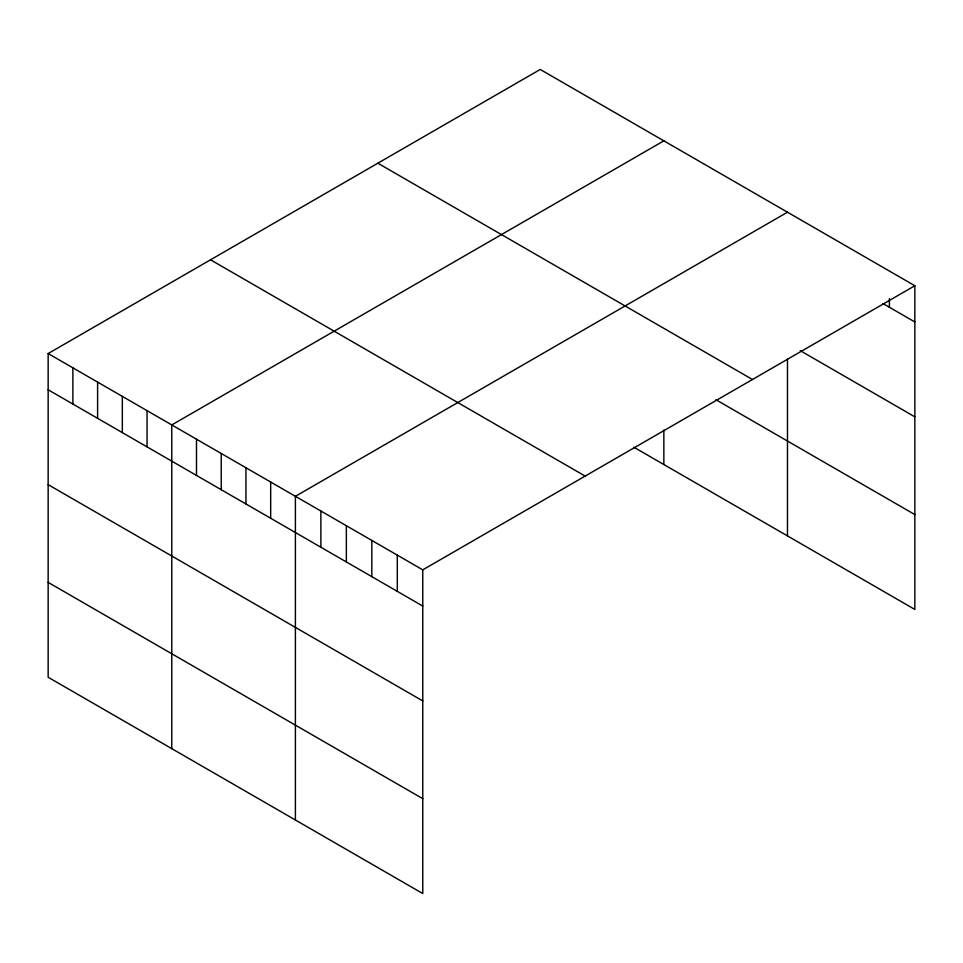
<?xml version="1.0" encoding="UTF-8"?>
<svg xmlns="http://www.w3.org/2000/svg" width="963" height="963" viewBox="0 0 963 963"><rect width="100%" height="100%" fill="white"/><g stroke="black" fill="none" stroke-linecap="round" stroke-linejoin="round"><path stroke-width="1.44" d="M914.85 285.746L422.769 569.843L422.769 893.544L48.15 677.254L48.15 353.553L540.231 69.456L914.85 285.746L914.85 609.447L633.919 447.253M663.856 140.827L171.775 424.936L171.775 748.636M787.481 212.209L295.4 496.306L295.4 820.007M883.011 303.574L914.85 321.955M800.217 350.64L914.85 416.835M377.845 163.204L752.464 379.494M715.906 399.717L914.85 514.579M210.536 259.805L585.155 476.095M48.15 353.553L422.769 569.843M48.15 389.774L422.769 606.064M48.15 484.642L422.769 700.932M48.15 582.386L422.769 798.676M889.379 298.566L889.379 307.257M787.481 359.103L787.481 535.909M663.856 430.04L663.856 464.527M397.298 555.133L397.298 591.354M371.826 540.424L371.826 576.644M346.355 525.726L346.355 561.935M320.872 511.016L320.872 547.225M270.675 482.03L270.675 518.25M245.95 467.753L245.95 503.974M221.225 453.477L221.225 489.698M196.5 439.2L196.5 475.421M147.05 410.659L147.05 446.868M122.325 396.383L122.325 432.592M97.6 382.106L97.6 418.327M72.875 367.83L72.875 404.051"/></g></svg>
